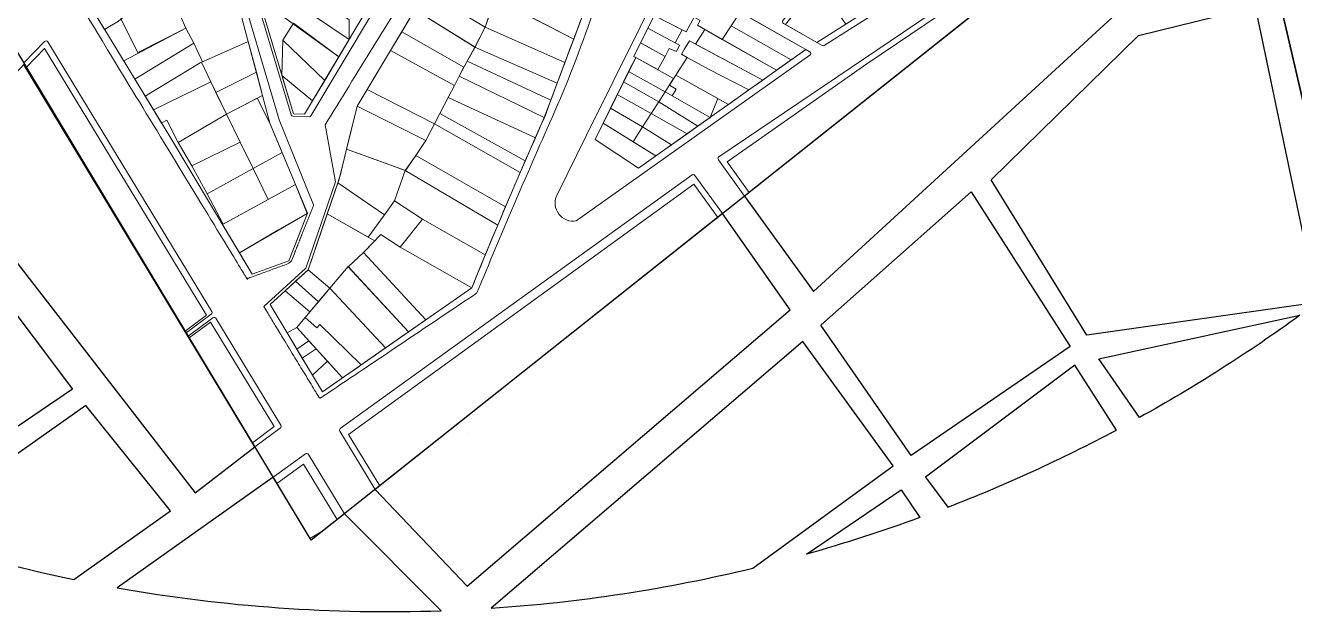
# Model space of a CAD drawing. Header units: millimetres. Extents: x 5737 to 6490, y 1723 to 2476.
# Drawn here: x 6025.3 to 6333.2, y 1723.5 to 1865.7 of the extents above; entities that cross this region are included whole.
import ezdxf

# ---------------------------------------------------------------- set-up
doc = ezdxf.new("R2010")
doc.units = ezdxf.units.MM
for name, color, linetype, lineweight in [('EDIFICAÇÕES', 250, 'Continuous', 15), ('POLIGONAL', 250, 'Continuous', 25), ('QUADRAS', 251, 'Continuous', 0)]:
    doc.layers.add(name, color=color, linetype=linetype, lineweight=lineweight)

msp = doc.modelspace()

# ---------------------------------------------------------------- linework, layer by layer
for points in [[(6337.78, 1912.5), (6330.3, 1927.96), (6199.76, 1824.29), (6216.48, 1801.12)], [(6080.99, 1763.42), (6024.94, 1856.18), (6003.69, 1833.34), (6066.47, 1752.27)], [(6210.83, 1796.71), (6194.4, 1820.04), (6110.13, 1753.11), (6132.46, 1729.67)]]:
    msp.add_lwpolyline(points, close=True)
for points in [[(6345.38, 1803.57), (6329.8, 1870.72), (6356.57, 1877.99), (6370.24, 1845.55), (6373.63, 1828.07)], [(6259.59, 1828.22), (6295.31, 1863.19), (6323.62, 1870.16), (6338.7, 1798.45), (6282.82, 1790.51), (6259.59, 1828.22)], [(6036.73, 1777.4), (6002.26, 1753.97), (5961.17, 1785.39), (5998.95, 1827.55), (6036.73, 1777.4)], [(6218.3, 1792.95), (6254.76, 1825.3), (6278.72, 1787.76), (6240.2, 1761.34), (6218.3, 1792.95)]]:
    msp.add_lwpolyline(points)
for points in [[(6370.24, 1845.55), (6356.57, 1877.99), (6329.8, 1870.72), (6345.38, 1803.57, 0.024869), (6373.63, 1828.07)], [(6334.51, 1795.36, -0.030711), (6295.56, 1770.56), (6285.71, 1784.83)], [(6235.82, 1758.85), (6213.9, 1789.02), (6138.33, 1724.31, 0.042747), (6201.8, 1734.03)], [(6289.96, 1767.52), (6279.88, 1783.26), (6243.64, 1756.07), (6249.08, 1748.82, 0.029901)], [(6040.01, 1773.51), (6003.82, 1748), (5995.73, 1742.33, 0.028453), (6037.06, 1731.29), (6060.55, 1747.92)], [(6102.72, 1747.22), (6094.61, 1740.78), (6085.39, 1756.11), (6047.61, 1729.26, 0.052484), (6126.17, 1723.7)], [(6242.32, 1746.28, -0.019208), (6214.81, 1737.42), (6237.78, 1752.98)]]:
    msp.add_lwpolyline(points, format="xyb", close=True)
at = {"layer": 'EDIFICAÇÕES', "extrusion": (0.000310853, 0.000333206, 1)}
for points, elevation in [([(6052.76, 1885.47), (6040.05, 1872.13), (6044.55, 1864.72), (6047.88, 1866.74), (6059.4, 1876.06)], 2.58), ([(6093.11, 1874.42), (6092.46, 1873.6), (6090.53, 1871.19), (6103.86, 1862.28), (6103.87, 1867.06)], 10.4), ([(6090.53, 1871.19), (6088.29, 1867.54), (6101.34, 1858.05), (6103.86, 1862.28)], 10.4), ([(6090.32, 1866.18), (6087.79, 1862.07), (6097.94, 1852.34), (6101.34, 1858.05)], 2.58), ([(6066.21, 1861.39), (6064.24, 1864.99), (6049.18, 1857.09), (6051.86, 1852.67)], 2.58), ([(6068.3, 1856.87), (6066.21, 1861.39), (6051.86, 1852.67), (6054.4, 1848.48), (6067.72, 1856.57)], 2.58), ([(6079.36, 1861.8), (6068.3, 1856.87), (6068.01, 1856.72), (6070.33, 1851.95), (6071.55, 1849.44), (6081.35, 1854.3)], 2.58), ([(6070.33, 1851.95), (6068.01, 1856.72), (6067.72, 1856.57), (6054.4, 1848.48), (6056.4, 1845.19)], 2.58), ([(6082.85, 1848.67), (6081.35, 1854.3), (6071.55, 1849.44), (6074.11, 1844.17)], 2.58), ([(6094.98, 1847.37), (6087.55, 1853.53), (6090.32, 1844.23), (6093.06, 1844.15)], 10.39), ([(6070.33, 1851.95), (6056.4, 1845.19), (6058.37, 1841.96), (6059.63, 1842.65), (6062.38, 1837.27), (6074.11, 1844.17)], 2.58), ([(6084.63, 1841.97), (6081.53, 1847.99), (6074.11, 1844.17), (6077.44, 1837.34), (6080.56, 1830.93), (6087.62, 1834.81), (6087.62, 1834.81)], 2.58), ([(6077.44, 1837.34), (6074.11, 1844.17), (6062.38, 1837.27), (6065.7, 1831.63)], 2.58), ([(6080.56, 1830.93), (6077.44, 1837.34), (6065.7, 1831.63), (6069.43, 1824.83)], 2.58), ([(6087.62, 1834.81), (6080.55, 1830.93), (6084.19, 1823.45), (6090.83, 1827.09)], 10.39), ([(6080.56, 1830.93), (6069.43, 1824.83), (6073.32, 1817.5), (6084.2, 1823.45)], 2.58), ([(6086.59, 1815.97), (6086.59, 1815.97), (6077.24, 1810.54), (6080.36, 1805.34), (6089.22, 1808.57), (6091.48, 1814.34), (6093.75, 1820.11)], 2.58)]:
    msp.add_lwpolyline(points, close=True, dxfattribs=dict(at, elevation=elevation))
at = {"layer": 'EDIFICAÇÕES'}
for points, elevation in [([(6146.38, 1878.53), (6142.3, 1870.67), (6158.33, 1862.36), (6161.06, 1869.56), (6146.38, 1878.53)], 3.29), ([(6122.45, 1873.91), (6119.8, 1869.47), (6134.42, 1860.41), (6136.89, 1865.24), (6122.45, 1873.91)], 3.29), ([(6094.98, 1847.37), (6097.94, 1852.35), (6087.79, 1862.07), (6087.55, 1853.53), (6094.98, 1847.37)], 7.88), ([(6132.51, 1857.04), (6134.36, 1860.43), (6154.32, 1851.65), (6152.79, 1847.52), (6132.51, 1857.04)], 3.29), ([(6130.54, 1853.33), (6151.2, 1843.33), (6152.79, 1847.52), (6132.51, 1857.04), (6130.54, 1853.33)], 3.29)]:
    msp.add_lwpolyline(points, dxfattribs=dict(at, elevation=elevation))
at = {"layer": 'EDIFICAÇÕES', "extrusion": (0.000310853, 0.000333206, 1)}
for points, elevation in [([(6048.51, 1867.25), (6052.63, 1859.11), (6064.24, 1864.99), (6059.4, 1876.06), (6048.51, 1867.25)], 2.58), ([(6073.13, 1817.4), (6077.24, 1810.54), (6093.64, 1820.06), (6090.83, 1827.09), (6073.13, 1817.4)], 10.39)]:
    msp.add_lwpolyline(points, dxfattribs=dict(at, elevation=elevation))
at = {"layer": 'EDIFICAÇÕES', "elevation": 3.29}
for points in [[(6124.42, 1877.2), (6122.45, 1873.91), (6136.89, 1865.24), (6138.1, 1868.86)], [(6119.8, 1869.47), (6116.61, 1864.14), (6131.68, 1855.57), (6134.42, 1860.41), (6134.36, 1860.43)], [(6139.96, 1871.91), (6138.11, 1868.87), (6136.89, 1865.24), (6156.19, 1856.64), (6158.33, 1862.36)], [(6116.61, 1864.14), (6113.9, 1859.62), (6129.4, 1851.1), (6130.54, 1853.33), (6131.68, 1855.57)], [(6136.89, 1865.24), (6134.36, 1860.43), (6154.32, 1851.65), (6156.19, 1856.64)], [(6113.9, 1859.62), (6108.25, 1850.16), (6108.25, 1850.16), (6124.58, 1841.77), (6125.87, 1844.27), (6127.9, 1848.2), (6129.4, 1851.1)], [(6130.54, 1853.33), (6129.4, 1851.1), (6127.9, 1848.2), (6149.03, 1838.43), (6151.2, 1843.33)], [(6108.25, 1850.16), (6105.8, 1846.07), (6122.43, 1837.73), (6124.58, 1841.77)], [(6127.9, 1848.2), (6125.87, 1844.27), (6146.59, 1832.85), (6149.03, 1838.43)], [(6122.43, 1837.73), (6105.8, 1846.07), (6103.23, 1835.69), (6117.53, 1830.46), (6120, 1834.12)], [(6125.87, 1844.27), (6124.58, 1841.77), (6145.34, 1829.97), (6146.59, 1832.85)], [(6124.58, 1841.77), (6122.43, 1837.73), (6120, 1834.12), (6141.78, 1821.69), (6145.34, 1829.97)], [(6120, 1834.12), (6118.29, 1831.59), (6117.45, 1830.51), (6139.91, 1817.25), (6141.78, 1821.69)]]:
    msp.add_lwpolyline(points, close=True, dxfattribs=at)
at = {"layer": 'EDIFICAÇÕES'}
for points in [[(6217.56, 1875.84), (6209.71, 1865.91), (6217.28, 1861.55), (6224.32, 1866.01)], [(6198.68, 1868.89), (6190.09, 1873.77), (6186.84, 1868.07), (6188.97, 1866.9), (6188.34, 1865.74), (6194.38, 1862.29)], [(6182.53, 1870.16), (6179.6, 1871.61), (6177.83, 1868.05), (6185.64, 1864.15), (6187.57, 1867.67)], [(6198.68, 1868.89), (6196.53, 1865.59), (6211.08, 1857.31), (6214.63, 1859.82)], [(6177.83, 1868.05), (6176.33, 1865.02), (6182.95, 1861.47), (6184.66, 1864.64)], [(6176.33, 1865.02), (6174.56, 1861.46), (6176.06, 1860.61), (6178.3, 1859.36), (6180.49, 1858.12), (6181.49, 1860.09), (6183.25, 1859.34), (6184, 1860.9)], [(6190.51, 1864.49), (6190.15, 1864.7), (6187.88, 1861.15), (6204.19, 1852.42), (6207.54, 1854.79)], [(6196.53, 1865.59), (6194.38, 1862.29), (6207.54, 1854.79), (6211.08, 1857.31)], [(6174.56, 1861.46), (6172.92, 1858.15), (6173.37, 1857.93), (6178.72, 1854.95), (6180.49, 1858.12)], [(6186.39, 1861.96), (6185.15, 1859.87), (6184.47, 1858.71), (6185.82, 1857.91), (6191.05, 1855.1), (6200.8, 1850.01), (6204.19, 1852.42)], [(6173.37, 1857.93), (6171.66, 1854.47), (6180.5, 1849.57), (6182.57, 1852.81)], [(6191.05, 1855.1), (6185.82, 1857.91), (6183.07, 1853.6), (6195.87, 1846.51), (6200.8, 1850.01)], [(6171.66, 1854.47), (6170.44, 1852.02), (6178.94, 1847.14), (6180.5, 1849.57)], [(6183.07, 1853.6), (6181.53, 1851.19), (6183.22, 1850.24), (6183.1, 1850.01), (6182.22, 1848.62), (6191.44, 1843.37), (6193.26, 1847.96)], [(6170.44, 1852.02), (6168.89, 1848.88), (6177.11, 1844.27), (6178.94, 1847.14)], [(6168.89, 1848.88), (6167.28, 1845.64), (6175.05, 1841.04), (6177.11, 1844.27)], [(6180.5, 1849.57), (6178.94, 1847.14), (6188.45, 1841.25), (6191.44, 1843.37)], [(6167.28, 1845.64), (6165.46, 1841.96), (6172.75, 1837.45), (6175.05, 1841.04)], [(6177.12, 1844.28), (6175.05, 1841.04), (6182.07, 1836.73), (6185.85, 1839.4)], [(6178.94, 1847.14), (6177.12, 1844.28), (6185.85, 1839.4), (6188.45, 1841.25)], [(6164.98, 1841), (6163.51, 1838.03), (6174.06, 1831.04), (6178.27, 1834.03), (6165.46, 1841.96)], [(6175.05, 1841.04), (6172.75, 1837.45), (6178.27, 1834.03), (6182.07, 1836.73)], [(6117.45, 1830.51), (6114.89, 1823.16), (6121.62, 1818.68), (6136.87, 1809.99), (6139.91, 1817.25)], [(6098.55, 1819.97), (6097.4, 1816.62), (6093.88, 1806.37), (6099.18, 1801.91), (6103.63, 1807.16), (6103.64, 1807.15), (6107.34, 1810.56), (6110.08, 1813.45)], [(6121.62, 1818.68), (6116.23, 1811.92), (6133.6, 1802.03), (6136.87, 1809.99)], [(6116.23, 1811.92), (6111.51, 1814.97), (6107.52, 1810.72), (6107.34, 1810.56), (6122.43, 1794.24), (6133.6, 1802.03)], [(6107.34, 1810.56), (6103.64, 1807.15), (6118.23, 1791.31), (6122.43, 1794.24)], [(6093.88, 1806.37), (6090.85, 1803.61), (6096.41, 1798.63), (6099.18, 1801.91)], [(6103.63, 1807.16), (6099.18, 1801.91), (6112.66, 1787.44), (6118.23, 1791.31)], [(6090.85, 1803.61), (6088.32, 1801.31), (6094.35, 1796.2), (6096.41, 1798.63)], [(6099.18, 1801.91), (6094.35, 1796.2), (6093.19, 1794.83), (6096, 1792.3), (6096.75, 1793.13), (6106.79, 1783.34), (6112.66, 1787.44)], [(6096.75, 1793.13), (6096, 1792.3), (6093.19, 1794.83), (6091.16, 1792.43), (6102.24, 1780.18), (6106.03, 1782.81), (6106.79, 1783.34)]]:
    msp.add_lwpolyline(points, close=True, dxfattribs=at)
for points in [[(6114.89, 1823.16), (6117.45, 1830.51), (6110.38, 1833.07), (6103.23, 1835.69), (6102.22, 1831.59), (6101.72, 1829.54), (6101.47, 1828.52), (6101.13, 1827.51), (6112.45, 1819.75), (6114.89, 1823.16)], [(6101.13, 1827.51), (6098.55, 1819.97), (6108.51, 1814.33), (6112.45, 1819.75), (6101.13, 1827.51)], [(6088.32, 1801.31), (6094.35, 1796.2), (6091.16, 1792.43), (6088.81, 1791.13), (6084.71, 1798.01), (6088.32, 1801.31)], [(6091.16, 1792.43), (6088.81, 1791.13), (6091.2, 1787.13), (6094.11, 1789.16), (6091.16, 1792.43)], [(6095.83, 1787.26), (6094.11, 1789.16), (6091.2, 1787.13), (6092.5, 1784.95), (6095.83, 1787.26)], [(6095.83, 1787.26), (6092.5, 1784.95), (6094.94, 1780.86), (6098.57, 1784.23), (6095.83, 1787.26)], [(6102.24, 1780.18), (6097.37, 1776.78), (6094.94, 1780.86), (6098.57, 1784.23), (6102.24, 1780.18)], [(6132.47, 1766.71), (6132.47, 1766.71)], [(6097.63, 1743.18), (6094.36, 1741.19)]]:
    msp.add_lwpolyline(points, dxfattribs=at)
at = {"layer": 'POLIGONAL', "color": 1}
msp.add_lwpolyline([(6058.18, 2451.14), (6336.91, 2180.82), (6284.48, 2128.15), (6410.53, 1991.67), (6094.61, 1740.78), (5816.24, 2203.56), (5990.82, 2299.09), (5917.89, 2372.16)], close=True, dxfattribs=at)
at = {"layer": 'QUADRAS'}
for p, q in [((6105.8, 1846.07, 3.29), (6186.24, 1980.56, 3.29)), ((6101.43, 1828.38, 3.29), (6105.8, 1846.07, 3.29)), ((6093.88, 1806.37), (6101.43, 1828.38, 3.94)), ((6103.7, 1766.48), (6187.51, 1827.16)), ((6187.51, 1827.16), (6193.4, 1819)), ((6093.75, 1820.11), (6089.22, 1808.57)), ((6089.22, 1808.57), (6080.36, 1805.34)), ((6133.6, 1802.03), (6097.37, 1776.78)), ((6111.28, 1754.02), (6103.7, 1766.48))]:
    msp.add_line(p, q, dxfattribs=at)
at = {"layer": 'QUADRAS', "extrusion": (0.001478, -0.00231, 0.999996)}
msp.add_line((6097.37, 1776.78), (6084.71, 1798.01, 0), dxfattribs=at)
at = {"layer": 'QUADRAS', "elevation": 7.88}
for points in [[(6158.11, 1994.95), (6176.56, 1984.35), (6134.81, 1914.25), (6093.06, 1844.15), (6090.32, 1844.24), (6082.47, 1870.61), (6077.53, 1868.69), (6084.63, 1841.97), (6093.75, 1820.11)], [(6079.01, 1869.27), (6086.9, 1842.76), (6095.18, 1822.15)]]:
    msp.add_lwpolyline(points, dxfattribs=at)
msp.add_lwpolyline([(6081.9, 1870.39), (6089.77, 1844, 0.323113), (6090.23, 1843.64), (6094.13, 1843.52, 0.272087), (6094.58, 1843.76), (6178.69, 1984.31, 0.529527), (6178.5, 1985.26)], format="xyb", dxfattribs=at)
at = {"layer": 'QUADRAS'}
msp.add_lwpolyline([(6261.46, 1933.19), (6209.1, 1866.92, 0.457787), (6209.24, 1866.17), (6218.59, 1860.8, 0.278657), (6219.11, 1860.81), (6259.96, 1886.69), (6288.56, 1911.73, 0.469358), (6288.54, 1912.5), (6262.17, 1933.28, 0.413821)], format="xyb", close=True, dxfattribs=at)
for points in [[(6217.28, 1861.55), (6259, 1887.98), (6287.13, 1912.43), (6262.06, 1932.17), (6209.71, 1865.91)], [(6229.41, 1856.32), (6264.9, 1880.33), (6293.7, 1906.52)], [(6025.56, 1855.58), (6029.94, 1860.08), (6069.26, 1795.42), (6064.08, 1791.54)], [(6195.57, 1832.55), (6229.41, 1856.32)], [(6083.23, 1797.54), (6093.39, 1806.81), (6100.57, 1827.71), (6098.01, 1841.57)], [(6200.88, 1825.18), (6195.57, 1832.55)], [(6084.71, 1798.01), (6093.88, 1806.37)], [(6080.38, 1764.43), (6085.66, 1768.37), (6070.25, 1793.71), (6065.09, 1789.85)], [(6100.94, 1745.81), (6092.77, 1759.24), (6086.31, 1754.58)]]:
    msp.add_lwpolyline(points, dxfattribs=at)
for points in [[(6298.63, 1902.81), (6293.58, 1908, 0.406258), (6292.88, 1908.02), (6264, 1881.46), (6193.54, 1833.8, 0.423051), (6193.42, 1833.1), (6199.76, 1824.29)], [(6182.74, 1877.96), (6181.63, 1878.58, 0.431008), (6180.94, 1878.37), (6161.45, 1839.05), (6154.21, 1824.44, 0.604863), (6158.96, 1818.25), (6215.62, 1858.44, 0.548723), (6215.57, 1859.28), (6214.63, 1859.82)], [(6024.94, 1856.6), (6029.98, 1861.77, -0.489987), (6030.77, 1861.68), (6070.53, 1796.3, -0.386507), (6070.4, 1795.64), (6064.33, 1791.11)], [(6110.13, 1753.11), (6101.56, 1767.21, -0.391434), (6101.7, 1767.87), (6187.03, 1829.41, -0.414214), (6187.73, 1829.29), (6194.4, 1820.04)], [(6080.99, 1763.42), (6087.19, 1768.04, 0.386714), (6087.31, 1768.7), (6071.55, 1794.62, 0.442474), (6070.82, 1794.76), (6064.83, 1790.28)], [(6102.72, 1747.22), (6093.96, 1761.62, 0.437366), (6093.24, 1761.77), (6085.39, 1756.11)]]:
    msp.add_lwpolyline(points, format="xyb", dxfattribs=at)
msp.add_lwpolyline([(6163.51, 1838.03), (6173.37, 1857.93), (6172.92, 1858.15), (6182.74, 1877.96), (6214.63, 1859.82), (6174.06, 1831.04)], close=True, dxfattribs=at)
at = {"layer": 'QUADRAS', "extrusion": (0.00052829, -0.000839729, 1), "elevation": 1.7}
msp.add_lwpolyline([(6080.36, 1805.34), (6060.33, 1838.72), (6040.05, 1872.13)], dxfattribs=at)
at = {"layer": 'QUADRAS'}
for centre, radius, start, end in [((8447.65, 998.83, -0.08), 2446.77, 159.1532, 159.79454), ((5866.58, 1969.41, -0.08), 313.02, 336.2414, 341.2253), ((7417.7, 1279.33, 0.08), 1386.4, 155.96912, 157.85103), ((7668.16, 1169.16, 0.08), 1658.3, 156.01326, 157.61145), ((6094.99, 1822.06, 3.7), 0.212, 334.1373, 25.5561)]:
    msp.add_arc(centre, radius, start, end, dxfattribs=at)
for points, weights, knots in [([(6158.12, 1997.14), (6157.89, 1997.34), (6157.59, 1997.3), (6157.29, 1997.25), (6157.13, 1996.99), (6097.78, 1934.36), (6038.43, 1871.74), (6038.16, 1871.46), (6038.36, 1871.13), (6058.6, 1837.85), (6078.84, 1804.58), (6079.05, 1804.22), (6079.44, 1804.37), (6084.56, 1806.23), (6089.68, 1808.1), (6092.43, 1815.03, 1.85), (6095.18, 1821.97, 3.7)], [1, 0.905026513853, 1, 0.905026513853, 1, 1, 1, 0.794588077801, 1, 1, 1, 0.77321700671, 1, 1, 1, 1, 1], [0, 0, 0, 0.878709, 0.878709, 1.757417, 1.757417, 2.753717, 2.753717, 4.058652, 4.058652, 5.053772, 5.053772, 6.427567, 6.427567, 7.427567, 7.427567, 8.427567, 8.427567, 8.427567]), ([(6098.01, 1841.57, 3.29), (6141.74, 1912.2, 3.29), (6185.47, 1982.82, 3.29), (6185.62, 1983.01, 3.29), (6185.83, 1982.89, 3.29), (6201.1, 1973.02, 1.63), (6216.37, 1963.15, -0.03), (6216.78, 1962.89, -0.08), (6216.52, 1962.47, -0.08), (6208.64, 1950.08, -0.08), (6200.76, 1937.7, -0.08), (6193.16, 1924.43, -0.08), (6185.56, 1911.17, -0.08), (6174.25, 1889.92, -0.08), (6162.94, 1868.67, -0.08)], [1, 1, 1, 0.756890591769, 1, 1, 1, 0.709640152977, 1, 1, 1, 1, 1, 1, 1], [0, 0, 0, 1, 1, 2.424508, 2.424508, 3.424508, 3.424508, 4.988126, 4.988126, 5.988126, 5.988126, 6.988126, 6.988126, 7.988126, 7.988126, 7.988126]), ([(6083.23, 1797.54, 0), (6083.15, 1797.45, 0), (6083.23, 1797.36, 0), (6089.84, 1786.48, -0.04), (6096.46, 1775.6, -0.07), (6096.67, 1775.16, -0.07), (6097.04, 1775.38, -0.07), (6115.95, 1788.08, -0.04), (6134.86, 1800.78)], [1, 0.760796399649, 1, 1, 1, 0.810965099092, 1, 1, 1], [0, 0, 0, 1.412514, 1.412514, 2.407048, 2.407048, 3.657041, 3.657041, 4.657041, 4.657041, 4.657041])]:
    msp.add_rational_spline(points, weights, degree=2, knots=knots, dxfattribs=at)

doc.saveas('drawing.dxf')
